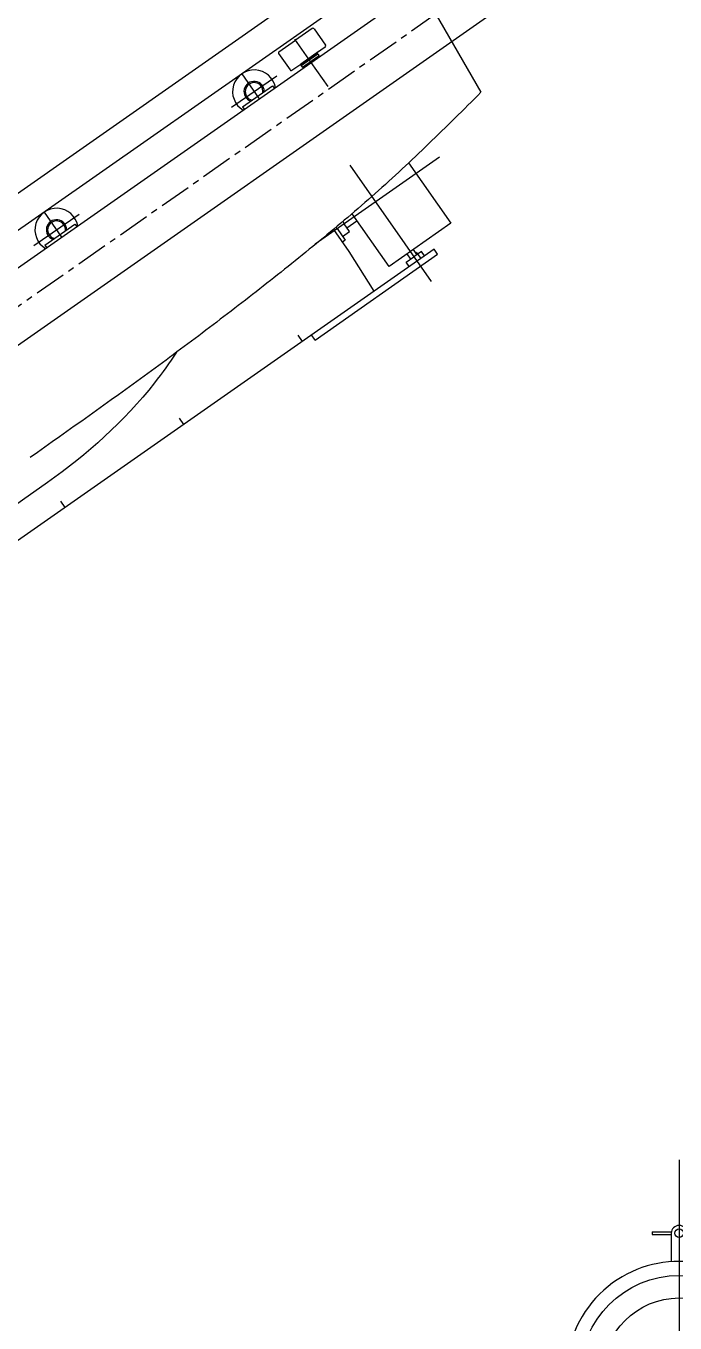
# Model space of a CAD drawing. Header units: millimetres. Extents: x -1838618 to -1600818, y -1770412 to -1553248.
# Drawn here: x -1825175 to -1822619, y -1643743 to -1638634 of the extents above; entities that cross this region are included whole.
import ezdxf

# ---------------------------------------------------------------- set-up
doc = ezdxf.new("R2010")
doc.units = ezdxf.units.MM
doc.header["$LTSCALE"] = 100
doc.linetypes.add('CENTER', pattern=[2, 1.25, -0.25, 0.25, -0.25])
doc.linetypes.add('CENTER2', pattern=[28.575, 19.05, -3.175, 3.175, -3.175])
for name, color, linetype in [('CENTER', 6, 'CENTER2'), ('DRAWING', 7, 'Continuous'), ('EQUIP', 7, 'Continuous'), ('HULL', 7, 'Continuous'), ('PV-ADF', 7, 'Continuous'), ('SOLID', 7, 'Continuous')]:
    doc.layers.add(name, color=color, linetype=linetype)

# ---------------------------------------------------------------- blocks, each defined once
blk = doc.blocks.new('njuy')
at = {"color": 2}
for p, q in [((2541672.8, 459167.8), (2541672.8, 457446.8)), ((2542785, 459069.3), (2542785, 458881.6)), ((2542795, 459069.3), (2542795, 458881.4)), ((2542815, 459099.3), (2542872.8, 459099.3)), ((2542815, 459089.3), (2542872.8, 459089.3)), ((2542872.8, 459099.3), (2542872.8, 459089.3)), ((2542441, 458726.7), (2542447.2, 458974.6)), ((2542447.2, 458974.6), (2542457.6, 458974.6)), ((2542463.8, 458726.7), (2542457.6, 458974.6)), ((2541566.8, 458884.3), (2541642.4, 458884.3)), ((2541566.8, 458884.3), (2541566.8, 458874.3)), ((2541566.8, 458874.3), (2541642, 458874.3)), ((2541642, 458879.3), (2541642, 458767.2)), ((2541703.3, 458884.3), (2542147.8, 458884.3)), ((2541703.7, 458879.3), (2541703.7, 458767.2)), ((2541703.7, 458874.3), (2542147.4, 458874.3)), ((2542147.4, 458879.3), (2542147.4, 457559.3)), ((2542208.6, 458884.3), (2542444.9, 458884.3)), ((2542209, 458879.3), (2542209, 457559.3)), ((2542209, 458874.3), (2542444.7, 458874.3)), ((2542459.9, 458884.3), (2542785, 458884.3)), ((2542460.1, 458874.3), (2542785, 458874.3)), ((2542785, 458877.1), (2542785, 458689.7)), ((2542795, 458877.3), (2542795, 458689.7)), ((2542147.4, 458780.6), (2541908.5, 458780.6)), ((2542250.9, 458780.6), (2542209, 458780.6)), ((2542815, 458669.7), (2542872.8, 458669.7)), ((2542815, 458659.7), (2542872.8, 458659.7)), ((2542872.8, 458669.7), (2542872.8, 458659.7)), ((2541833.6, 458632.8), (2541833.6, 457682.8)), ((2541833.6, 458632.8), (2541833.6, 457682.8)), ((2542365.2, 458640.3), (2542400.6, 458640.3)), ((2542400.9, 458073.5), (2542400.9, 458630.6)), ((2542496, 458640.3), (2542496, 458558.1)), ((2542496, 458640.3), (2542539.6, 458640.3)), ((2542496, 458558.1), (2542400.9, 458558.1)), ((2542478.2, 458159.2), (2541097.9, 458159.2)), ((2541255, 457757.2), (2541376.1, 458070.8)), ((2542090.7, 457757.2), (2541969.5, 458070.8)), ((2542317.2, 457559.3), (2542400.9, 458073.5)), ((2541349.8, 457559.3), (2541349.8, 458002.6)), ((2541995.9, 457559.3), (2541995.9, 458002.6)), ((2541255, 457559.3), (2541255, 457757.2)), ((2542090.7, 457559.3), (2542090.7, 457757.2)), ((2541354.6, 457638.2), (2541430.5, 457638)), ((2541430.5, 457638), (2541430.3, 457517.6)), ((2541227.8, 457559.3), (2541381.9, 457559.3)), ((2541227.8, 457559.3), (2541227.8, 457523.3)), ((2541381.9, 457559.3), (2541381.9, 457523.3)), ((2541963.8, 457559.3), (2541963.8, 457523.3)), ((2542117.8, 457559.3), (2541963.8, 457559.3)), ((2542117.8, 457559.3), (2542117.8, 457523.3)), ((2542117.8, 457559.3), (2542357.8, 457559.3)), ((2542357.8, 457559.3), (2542357.8, 457523.3)), ((2541227.8, 457523.3), (2541381.9, 457523.3)), ((2542117.8, 457523.3), (2541963.8, 457523.3)), ((2542117.8, 457523.3), (2542357.8, 457523.3))]:
    blk.add_line(p, q, dxfattribs=at)
for centre, radius in [((2541672.8, 458879.3), 17), ((2542178.2, 458879.3), 17), ((2542789.9, 458879.3), 5.43), ((2541672.8, 458323.3), 389.6), ((2541672.8, 458323.3), 300.9), ((2542452.4, 458640.3), 12.8), ((2541672.8, 458323.3), 103.8)]:
    blk.add_circle(centre, radius, dxfattribs=at)
for centre, radius, start, end in [((2542815, 459069.3), 30, 90, 180), ((2542815, 459069.3), 20, 90, 180), ((2541672.8, 458879.3), 30.8, 0, 180), ((2542178.2, 458879.3), 30.8, 0, 180), ((2541672.8, 458323.3), 445, 315.7978, 224.2022), ((2541908.5, 458727.8), 52.8, 90, 178.655), ((2542250.9, 458630.6), 150, 26.0516, 90), ((2542452.4, 458640.3), 87.2, 0, 180), ((2542815, 458689.7), 30, 180, 270), ((2542815, 458689.7), 20, 180, 270), ((2542250.9, 458630.6), 150, 0, 3.7271)]:
    blk.add_arc(centre, radius, start, end, dxfattribs=at)
blk = doc.blocks.new('A$C5328532F')
for p, q in [((-3439, 411.9, 1180), (-3511.8, 360.9, 1180)), ((-3451.5, 401.3, 1180), (-3508.8, 361.1, 1180))]:
    blk.add_line(p, q)
at = {"linetype": 'Continuous', "extrusion": (-0.573576, 0.819152, 0)}
for p, q in [((-3741.9, 192.7, 1180), (-3623.1, 275.9, 1180)), ((-4520.1, -352.2, 1180), (-4401.3, -269, 1180))]:
    blk.add_line(p, q, dxfattribs=at)
at = {"linetype": 'Continuous'}
for p, q in [((-3623.1, 275.9, 1180), (-3616.2, 266, 1180)), ((-3741.9, 192.7, 1180), (-3735, 182.9, 1180)), ((-4401.3, -269, 1180), (-4394.4, -278.9, 1180)), ((-4520.1, -352.2, 1180), (-4513.2, -362, 1180))]:
    blk.add_line(p, q, dxfattribs=at)
at = {"layer": 'CENTER'}
for p, q in [((-3470.6, 367.5, 1180), (-3535.3, 459.9, 1180)), ((-3404, 272.5, 1180), (-3470.6, 367.5, 1180)), ((-3744.4, 322.8, 1180), (-3675.6, 224.5, 1180)), ((-4522.6, -222.1, 1180), (-4453.8, -320.4, 1180))]:
    blk.add_line(p, q, dxfattribs=at)
at = {"layer": 'CENTER', "extrusion": (-0.087156, 0.996195, 1e-16)}
for p, q in [((-3784.6, 190.9, 1180), (-3606.8, 315.4, 1180)), ((-4562.8, -354, 1180), (-4385, -229.5, 1180))]:
    blk.add_line(p, q, dxfattribs=at)
at = {"layer": 'DRAWING', "linetype": 'Continuous'}
for p, q in [((-3466.8, 501.6, 1180), (-3532.4, 455.8, 1180)), ((-3508.8, 361.1, 1180), (-3512.9, 358.3, 1180)), ((-3511.4, 361.2, 1180), (-3509.7, 362.4, 1180)), ((-3444.5, 400.1, 1180), (-3510.1, 354.2, 1180)), ((-3509.7, 362.4, 1180), (-3508.8, 361.1, 1180)), ((-3447.4, 404.2, 1180), (-3451.5, 401.3, 1180)), ((-3444.5, 400.1, 1180), (-3447.4, 404.2, 1180))]:
    blk.add_line(p, q, dxfattribs=at)
at = {"layer": 'DRAWING', "linetype": 'Continuous', "extrusion": (2e-16, 3e-16, -1)}
for p, q in [((-3459.9, 500.4, 1180), (-3414.3, 435.3, 1180)), ((-3415.5, 428.3, 1180), (-3450.3, 403.9, 1180)), ((-3512.9, 358.3, 1180), (-3505.5, 347.6, 1180)), ((-3440, 393.5, 1180), (-3505.5, 347.6, 1180)), ((-3444.5, 400.1, 1180), (-3440, 393.5, 1180))]:
    blk.add_line(p, q, dxfattribs=at)
at = {"layer": 'DRAWING', "linetype": 'Continuous', "extrusion": (1e-16, 2e-16, -1)}
for p, q in [((-3599.1, 402.9, 1180), (-3553.5, 337.8, 1180)), ((-3546.6, 336.6, 1180), (-3511.8, 360.9, 1180)), ((-3452.4, 402.5, 1180), (-3451.5, 401.3, 1180))]:
    blk.add_line(p, q, dxfattribs=at)
at = {"layer": 'DRAWING', "linetype": 'Continuous'}
for centre, start, end in [((-3464, 497.5, 1180), 35, 125), ((-3595, 405.8, 1180), 125, 215), ((-3418.4, 432.4, 1180), 305, 35), ((-3549.4, 340.7, 1180), 215, 305)]:
    blk.add_arc(centre, 5, start, end, dxfattribs=at)
at = {"layer": 'DRAWING'}
for centre, radius, start, end in [((-3695.7, 253.1, 1180), 85, 10.6843, 239.3157), ((-3695.7, 253.1, 1180), 40, 359.9004, 250.0996), ((-3695.7, 253.1, 1180), 35, 353.9177, 256.0823), ((-4473.9, -291.8, 1180), 85, 10.6843, 239.3157), ((-4473.9, -291.8, 1180), 40, 359.9004, 250.0996), ((-4473.9, -291.8, 1180), 35, 353.9177, 256.0823)]:
    blk.add_arc(centre, radius, start, end, dxfattribs=at)
at = {"layer": 'EQUIP', "color": 21, "linetype": 'ByBlock'}
for p, q in [((-3095.2, 777.3, 1180), (-6208, -1402.3, 1180)), ((-3103.5, 771.5, 1180), (-2802.3, 249.9, 1180)), ((-3491.7, 646.1, 1180), (-6341.9, -1349.6, 1180)), ((-3383.1, -290, 1180), (-3322.4, -376.7, 1180)), ((-2987.2, -367.8, 1180), (-6888.3, -3099.4, 1180)), ((-3322.4, -376.7, 1180), (-3224.2, -533.8, 1180)), ((-3057, -380.1, 1180), (-3039.8, -404.7, 1180)), ((-3524, -707, 1180), (-3506.8, -731.6, 1180)), ((-3455.9, -725.8, 1180), (-3469.9, -705.8, 1180)), ((-3990.9, -1034, 1180), (-3973.7, -1058.6, 1180)), ((-4509.4, -1287.2, 1180), (-7191.1, -3165, 1180)), ((-4457.8, -1360.9, 1180), (-4440.6, -1385.5, 1180))]:
    blk.add_line(p, q, dxfattribs=at)
at = {"layer": 'EQUIP', "color": 21, "linetype": 'ByBlock', "elevation": 1180}
for points in [[(-2965.8, -4.9), (-3455.2, -347.6)], [(-3319.2, -37.7), (-2998.4, -495.7)], [(-3087.4, -28.2), (-2920.9, -266.1), (-3164.2, -436.4), (-3310, -228.1)], [(-3368.5, -286.9), (-3372.5, -281.2)], [(-3368.5, -286.9), (-3336.9, -332.1), (-3348.3, -339.7)], [(-3347.1, -317.5), (-3319.7, -298.3), (-3341.1, -267.7)], [(-3346.9, -259.6), (-3341.1, -267.7)], [(-3330.2, -283.4), (-3290.7, -255.7)], [(-3455.9, -725.8), (-2973.2, -387.8), (-2987.2, -367.8)], [(-3085.2, -436.4), (-3097.1, -419.4), (-3066.6, -398)], [(-3079.2, -406.9), (-3093.3, -386.8)], [(-3054.3, -389.4), (-3068.4, -369.3)], [(-3024.1, -393.6), (-3036, -376.6), (-3066.6, -398)]]:
    blk.add_lwpolyline(points, dxfattribs=at)
at = {"layer": 'EQUIP', "color": 21, "linetype": 'ByBlock'}
for points, knots in [([(-2802.3, 249.9, 1180), (-2870.7, 182, 1180), (-3007.1, 46.6, 1180), (-3216.9, -150.4, 1180), (-3436, -335.3, 1180), (-3658.8, -514.1, 1180), (-3885.1, -688, 1180), (-4190.2, -914.8, 1180), (-4423.1, -1079.2, 1180), (-4578.2, -1188.9, 1180)], [0, 0, 0, 0, 288.993041, 576.762838, 863.04837, 1148.669742, 1433.960686, 1719.074147, 2289.100118, 2289.100118, 2289.100118, 2289.100118]), ([(-4001.2, -774, 1180), (-4028.6, -815.4, 1180), (-4169.7, -1011.9, 1180), (-4352.4, -1176.9, 1180), (-4509.4, -1287.2, 1180)], [1021.145099, 1021.145099, 1021.145099, 1021.145099, 1169.943448, 1745.517704, 1745.517704, 1745.517704, 1745.517704])]:
    blk.add_open_spline(points, degree=3, knots=knots, dxfattribs=at)
at = {"layer": 'HULL', "color": 2, "extrusion": (-0.573576, 0.819152, 0)}
for p, q in [((-5967.6, -1380.4, 1180), (-2790.9, 843.9, 1180)), ((-5824.2, -1585.2, 1180), (-2714.9, 591.9, 1180))]:
    blk.add_line(p, q, dxfattribs=at)
at = {"layer": 'PV-ADF', "color": 21, "linetype": 'CENTER'}
blk.add_line((-8318.1, -3178.8, 1180), (-2749.2, 720.5, 1180), dxfattribs=at)
at = {"layer": 'SOLID'}
for p, q in [((-3597.9, 409.9, 1180), (-3532.4, 455.8, 1180)), ((-3450.3, 403.9, 1180), (-3452.4, 402.5, 1180))]:
    blk.add_line(p, q, dxfattribs=at)
at = {"layer": 'SOLID', "extrusion": (2e-16, 3e-16, -1)}
blk.add_line((-3501.4, 350.5, 1180), (-3444.1, 390.6, 1180), dxfattribs=at)

msp = doc.modelspace()

# ---------------------------------------------------------------- block references
for name, p in [('A$C5328532F', (-1820581.2, -1639145.3)), ('njuy', (-4364276, -2102268.6))]:
    msp.add_blockref(name, p)

doc.saveas('drawing.dxf')
